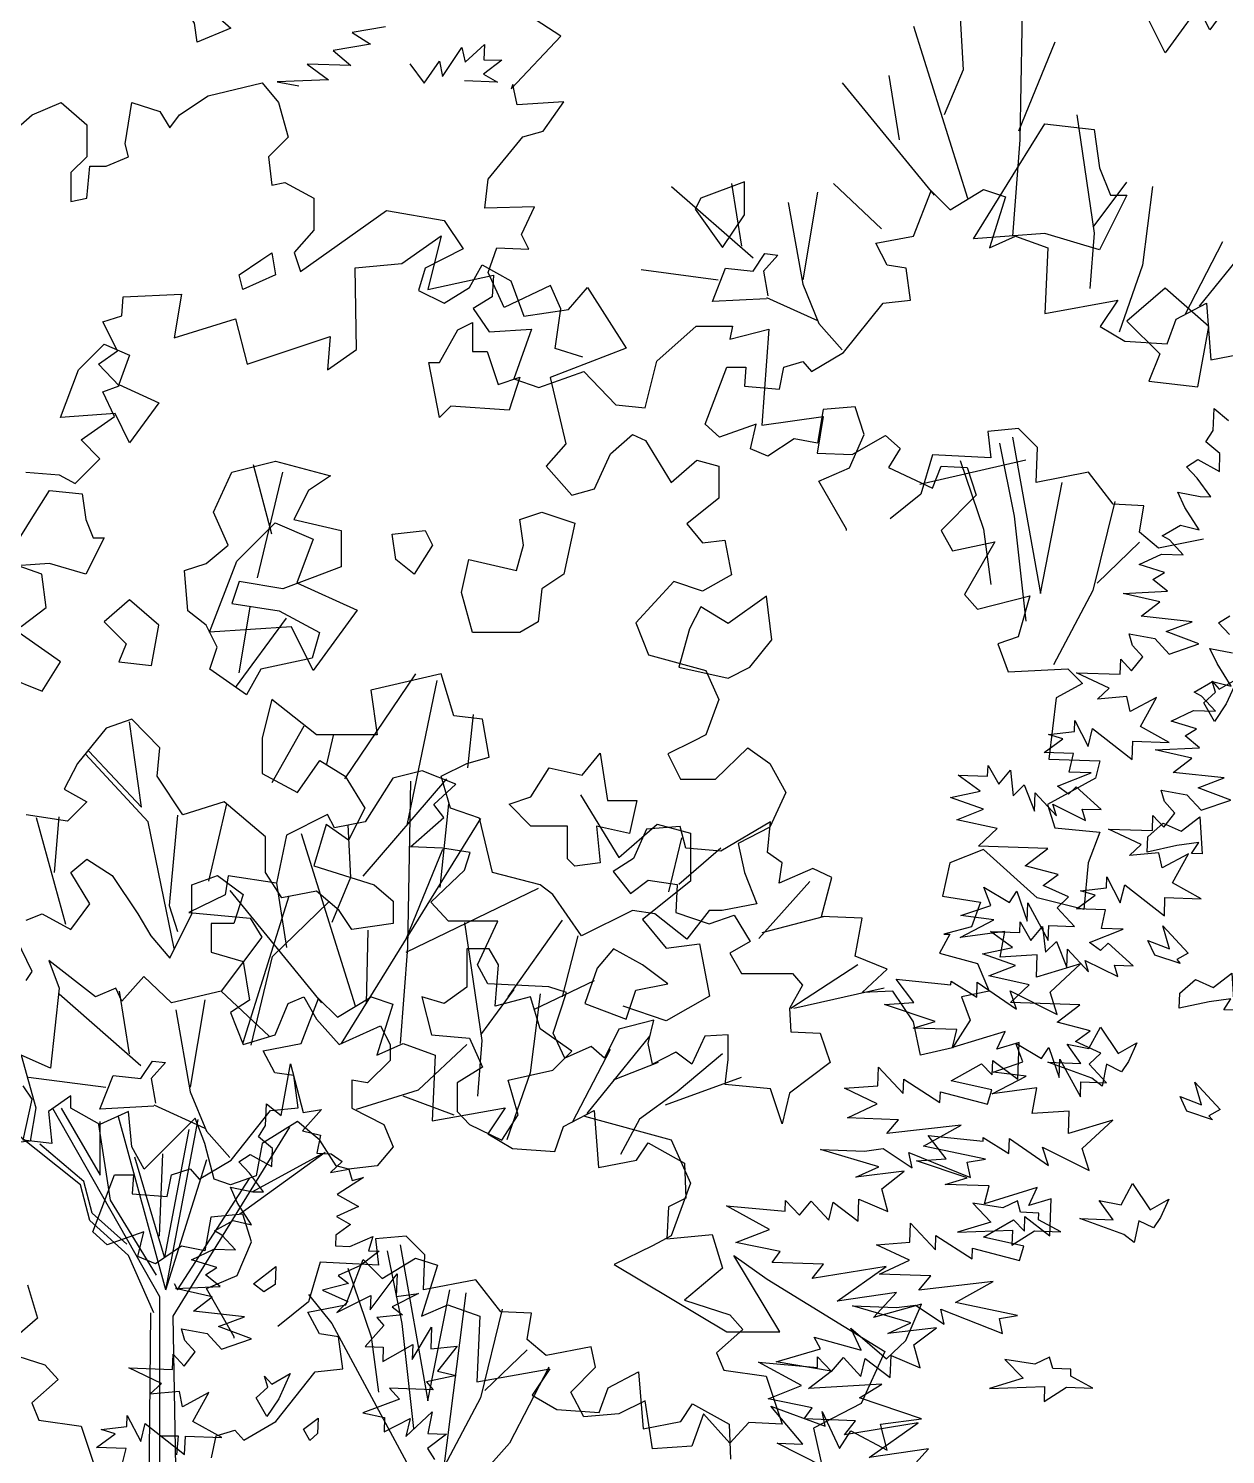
# Model space of a CAD drawing. Header units: inches. Extents: x -11 to 128, y 7 to 56.
# Drawn here: x 54.903 to 55.2918, y 23.3852 to 23.8482 of the extents above; entities that cross this region are included whole.
import ezdxf

# ---------------------------------------------------------------- set-up
doc = ezdxf.new("R2010")
doc.units = ezdxf.units.IN
doc.header["$MEASUREMENT"] = 0
doc.layers.add('CAY', color=94, linetype='Continuous')
doc.layers.add('CAY-3', color=61, linetype='Continuous')
picture_1 = doc.add_image_def('image1.jpg', size_in_pixel=(1680, 1093))

# ---------------------------------------------------------------- blocks, each defined once
blk = doc.blocks.new('A$C76451831')
at = {"layer": 'CAY'}
for p, q in [((2471.8, 2031.9), (2478.5, 2069.3)), ((2478.5, 2069.3), (2487.7, 2034.1)), ((2460.6, 2024.6), (2461.2, 2040.4)), ((2461.2, 2040.4), (2471.8, 2031.9)), ((2500.9, 2036.3), (2487.3, 2020.9)), ((2487.7, 2034.1), (2500.9, 2036.3)), ((2455.4, 2016.6), (2460.6, 2024.6)), ((2465.5, 2008.1), (2455.4, 2016.6)), ((2487.3, 2020.9), (2500.3, 2017.8)), ((2500.3, 2017.8), (2497.6, 2004.7)), ((2441.2, 1998.5), (2449.5, 2003.7)), ((2449.5, 2003.7), (2465, 1995)), ((2465, 1995), (2465.5, 2008.1)), ((2497.6, 2004.7), (2508, 2004.3)), ((2508, 2004.3), (2515.9, 1998.6)), ((2449, 1990.1), (2441.2, 1998.5)), ((2515.9, 1998.6), (2507.5, 1990.8)), ((2507.5, 1990.8), (2520.7, 1993)), ((2520.7, 1993), (2523.1, 1984.8)), ((2459, 1976.6), (2449, 1990.1)), ((2531.4, 1987.2), (2512.4, 1974.7)), ((2523.1, 1984.8), (2531.4, 1987.2)), ((2435.1, 1980.1), (2451.3, 1976.8)), ((2440.1, 1969.1), (2435.1, 1980.1)), ((2451.3, 1976.8), (2459, 1976.6)), ((2512.4, 1974.7), (2527.9, 1966)), ((2450.4, 1952.9), (2440.1, 1969.1)), ((2527.9, 1966), (2511.8, 1958.9)), ((2423.5, 1948.4), (2437, 1956)), ((2437, 1956), (2450.4, 1952.9)), ((2522, 1953.1), (2511.3, 1945.3)), ((2511.8, 1958.9), (2522, 1953.1)), ((2428.9, 1945.4), (2423.5, 1948.4)), ((2438.9, 1934.7), (2428.9, 1945.4)), ((2511.3, 1945.3), (2511.1, 1937.6)), ((2521.5, 1937.2), (2538.1, 1944.4)), ((2538.1, 1944.4), (2535, 1934)), ((2407, 1927.6), (2423.1, 1935.2)), ((2423.1, 1935.2), (2438.9, 1934.7)), ((2511.1, 1937.6), (2521.5, 1937.2)), ((2542.7, 1933.8), (2529.2, 1923.4)), ((2535, 1934), (2542.7, 1933.8)), ((2425.3, 1922), (2407, 1927.6)), ((2417, 1916.8), (2425.3, 1922)), ((2529.2, 1923.4), (2513.1, 1916.2)), ((2395.4, 1906.7), (2427.6, 1908.3)), ((2427.6, 1908.3), (2417, 1916.8)), ((2520.6, 1910.5), (2501.8, 1905.7)), ((2513.1, 1916.2), (2520.6, 1910.5)), ((2536.2, 1891.4), (2555.7, 1917.4)), ((2555.7, 1917.4), (2555.1, 1901.1)), ((2421.9, 1900.8), (2395.4, 1906.7)), ((2408.4, 1890.4), (2421.9, 1900.8)), ((2501.8, 1905.7), (2520.1, 1897.4)), ((2512.1, 1889.5), (2536.6, 1901.8)), ((2536.6, 1901.8), (2536.2, 1891.4)), ((2571.1, 1903.3), (2552.1, 1893.5)), ((2555.1, 1901.1), (2571.1, 1903.3)), ((2445.4, 1886.4), (2408.4, 1890.4)), ((2520.1, 1897.4), (2512.1, 1889.5)), ((2559.6, 1887.8), (2541, 1885.8)), ((2552.1, 1893.5), (2559.6, 1887.8)), ((2402.2, 1869.3), (2399.8, 1877.6)), ((2399.8, 1877.6), (2418.2, 1874.2)), ((2426.6, 1879.3), (2445.4, 1886.4)), ((2450.3, 1870.4), (2426.6, 1879.3)), ((2546.2, 1880.1), (2532.6, 1864.8)), ((2541, 1885.8), (2546.2, 1880.1)), ((2566.7, 1855.4), (2580.6, 1878.9)), ((2580.6, 1878.9), (2580.1, 1863.1)), ((2409.6, 1860.9), (2402.2, 1869.3)), ((2418.2, 1874.2), (2428.7, 1862.9)), ((2428.7, 1862.9), (2450.3, 1870.4)), ((2393.3, 1848.3), (2393.7, 1859.2)), ((2393.7, 1859.2), (2401.6, 1850.7)), ((2401.6, 1850.7), (2409.6, 1860.9)), ((2532.6, 1864.8), (2545.7, 1864.3)), ((2545.3, 1853.9), (2567, 1866.3)), ((2545.7, 1864.3), (2545.3, 1853.9)), ((2567, 1866.3), (2566.7, 1855.4)), ((2580.1, 1863.1), (2599.2, 1865.2)), ((2599.2, 1865.2), (2585, 1847.1)), ((2361.6, 1849.4), (2393.3, 1848.3)), ((2385.3, 1838.2), (2361.6, 1849.4)), ((2585, 1847.1), (2598.4, 1843.9)), ((2376.8, 1830.3), (2385.3, 1838.2)), ((2598.4, 1843.9), (2577, 1839.2)), ((2577, 1839.2), (2581.8, 1833.6)), ((2398.2, 1832.3), (2376.8, 1830.3)), ((2400.5, 1821.3), (2398.2, 1832.3)), ((2419.5, 1831.5), (2400.5, 1821.3)), ((2407.9, 1810.6), (2419.5, 1831.5)), ((2557.5, 1826.7), (2530.9, 1816.8)), ((2581.8, 1833.6), (2550.1, 1834.7)), ((2550.1, 1834.7), (2557.5, 1826.7)), ((2530.9, 1816.8), (2546.6, 1813.5)), ((2562, 1799.8), (2581.2, 1817.7)), ((2581.2, 1817.7), (2577.9, 1802)), ((2341.5, 1804.8), (2360.1, 1806.9)), ((2360.1, 1806.9), (2360.4, 1815)), ((2360.4, 1815), (2370.2, 1796.1)), ((2370.2, 1796.1), (2373.4, 1809.1)), ((2373.4, 1809.1), (2402, 1786.8)), ((2428.8, 1799), (2407.9, 1810.6)), ((2546.6, 1813.5), (2546.3, 1803.1)), ((2546.3, 1803.1), (2565.2, 1812.8)), ((2565.2, 1812.8), (2562, 1799.8)), ((2338.3, 1791.8), (2351.8, 1801.7)), ((2351.8, 1801.7), (2341.5, 1804.8)), ((2402, 1786.8), (2402.5, 1799.9)), ((2402.5, 1799.9), (2428.8, 1799)), ((2591.5, 1801.5), (2577.6, 1791.1)), ((2577.9, 1802), (2591.5, 1801.5)), ((2359.6, 1791), (2338.3, 1791.8)), ((2356.4, 1777.5), (2359.6, 1791)), ((2577.6, 1791.1), (2582.7, 1783.2)), ((4810.5, 1338.4), (4786.3, 1334.3)), ((4786.3, 1334.3), (4799.6, 1325.7)), ((4799.6, 1325.7), (4772.7, 1321.2)), ((4772.7, 1321.2), (4785.5, 1310.3)), ((4851.8, 1302.5), (4865.7, 1323.4)), ((4865.7, 1323.4), (4868.1, 1312.9)), ((4868.1, 1312.9), (4882.1, 1325.5)), ((4882.1, 1325.5), (4881.7, 1314.6)), ((4753.8, 1311.4), (4769.3, 1300)), ((4785.5, 1310.3), (4753.8, 1311.4)), ((4828.1, 1311.5), (4838.5, 1297.6)), ((4838.5, 1297.6), (4849.5, 1313.5)), ((4849.5, 1313.5), (4851.8, 1302.5)), ((4894.8, 1314.2), (4881.4, 1304.2)), ((4881.7, 1314.6), (4894.8, 1314.2)), ((4769.3, 1300), (4732.1, 1298.6)), ((4881.4, 1304.2), (4891.6, 1298.4)), ((4682.3, 1288.4), (4721.2, 1297.8)), ((4721.2, 1297.8), (4733, 1283.7)), ((4732.1, 1298.6), (4747.8, 1295.7)), ((4891.6, 1298.4), (4867.6, 1299.3)), ((4554.9, 1274.6), (4575.8, 1283.7)), ((4575.8, 1283.7), (4594.3, 1267.5)), ((4622.2, 1253.8), (4626.9, 1283.7)), ((4626.9, 1283.7), (4647.3, 1277)), ((4661.5, 1274.6), (4682.3, 1288.4)), ((4733, 1283.7), (4740.1, 1258.5)), ((4536.5, 1258.5), (4554.9, 1274.6)), ((4647.3, 1277), (4654.4, 1265.2)), ((4654.4, 1265.2), (4661.5, 1274.6)), ((4594.3, 1267.5), (4594.3, 1244.3)), ((4740.1, 1258.5), (4725.9, 1244.3)), ((4624.5, 1244.3), (4622.2, 1253.8)), ((4594.3, 1244.3), (4582.9, 1232.9)), ((4608.4, 1237.6), (4624.5, 1244.3)), ((4725.9, 1244.3), (4728.3, 1223.9)), ((4582.9, 1232.9), (4582.9, 1212.1)), ((4594.3, 1214.4), (4596.6, 1237.6)), ((4596.6, 1237.6), (4608.4, 1237.6)), ((4728.3, 1223.9), (4737.7, 1225.8)), ((4737.7, 1225.8), (4758.6, 1214.4)), ((5192.6, 1187), (5205.3, 1219.7)), ((5205.3, 1219.7), (5219, 1206)), ((5219, 1206), (5243.2, 1220.8)), ((5243.2, 1220.8), (5259.1, 1215.5)), ((4582.9, 1212.1), (4594.3, 1214.4)), ((4758.6, 1214.4), (4758.6, 1191.2)), ((5259.1, 1215.5), (5247.5, 1178.6)), ((4749.1, 1161.4), (4811.2, 1205.4)), ((4811.2, 1205.4), (4852.9, 1198.3)), ((4852.9, 1198.3), (4866.7, 1177.9)), ((4758.6, 1191.2), (4744.4, 1175.1)), ((5165.2, 1181.8), (5192.6, 1187)), ((5247.5, 1178.6), (5266.4, 1187)), ((5266.4, 1187), (5289.7, 1178.6)), ((4866.7, 1177.9), (4839.1, 1163.7)), ((5173.6, 1165.9), (5165.2, 1181.8)), ((5289.7, 1178.6), (5287.5, 1131.1)), ((4744.4, 1175.1), (4749.1, 1161.4)), ((4871.4, 1149.9), (4880.4, 1166.1)), ((4880.4, 1166.1), (4901.2, 1154.7)), ((5187.3, 1163.8), (5173.6, 1165.9)), ((4839.1, 1163.7), (4834.4, 1147.6)), ((5190.5, 1140.6), (5187.3, 1163.8)), ((4834.4, 1147.6), (4852.9, 1138.5)), ((4852.9, 1138.5), (4871.4, 1149.9)), ((4901.2, 1154.7), (4910.7, 1129.1)), ((4942.9, 1133.8), (4956.7, 1149.9)), ((4956.7, 1149.9), (4984.6, 1105.9)), ((5142, 1102.7), (5170.5, 1138.5)), ((5170.5, 1138.5), (5190.5, 1140.6)), ((5287.5, 1131.1), (5340.3, 1140.6)), ((5340.3, 1140.6), (5327.6, 1121.6)), ((5382.5, 1126.9), (5404.6, 1138.5)), ((5404.6, 1138.5), (5407.8, 1097.4)), ((4910.7, 1129.1), (4942.9, 1133.8)), ((5376.1, 1109), (5382.5, 1126.9)), ((5327.6, 1121.6), (5345.5, 1111.1)), ((4984.6, 1105.9), (4929.6, 1084.7)), ((5345.5, 1111.1), (5376.1, 1109)), ((5098.8, 1092.1), (5112.5, 1096.3)), ((5112.5, 1096.3), (5118.8, 1089)), ((5118.8, 1089), (5142, 1102.7)), ((5407.8, 1097.4), (5435.2, 1102.7)), ((4929.6, 1084.7), (4941, 1036.7)), ((5057.6, 1092.1), (5071.3, 1092.1)), ((5071.3, 1092.1), (5070.3, 1078.4)), ((5095.6, 1076.3), (5098.8, 1092.1)), ((5070.3, 1078.4), (5095.6, 1076.3)), ((5409.5, 1046.3), (5410, 1062.2)), ((5410, 1062.2), (5420.6, 1053.6)), ((4973.2, 1029.6), (4989.3, 1043.4)), ((4989.3, 1043.4), (4998.7, 1039.1)), ((5268.6, 1047.8), (5246.4, 1045.7)), ((5246.4, 1045.7), (5248.5, 1026.7)), ((5282.3, 1034.1), (5268.6, 1047.8)), ((5404.2, 1038.3), (5409.5, 1046.3)), ((4941, 1036.7), (4926.8, 1020.6)), ((4998.7, 1039.1), (5017.2, 1008.8)), ((5281.2, 1008.8), (5282.3, 1034.1)), ((5414.3, 1029.8), (5404.2, 1038.3)), ((4728.3, 971.5), (4715.1, 1021.6)), ((4961.8, 1004.1), (4973.2, 1029.6)), ((5017.2, 1008.8), (5035.7, 1024.9)), ((5035.7, 1024.9), (5051.8, 1020.6)), ((5273.8, 1025), (5197.2, 1007.3)), ((5206.3, 1028.8), (5197.9, 1000.4)), ((5248.5, 1026.7), (5206.3, 1028.8)), ((5390, 1020.2), (5398.3, 1025.4)), ((5398.3, 1025.4), (5413.9, 1016.7)), ((5413.9, 1016.7), (5414.3, 1029.8)), ((4717.8, 939.8), (4736.3, 1016.3)), ((4926.8, 1020.6), (4945.3, 999.7)), ((5051.8, 1020.6), (5051.8, 997.4)), ((5319.2, 1016.2), (5281.2, 1008.8)), ((5337.1, 993), (5319.2, 1016.2)), ((5397.8, 1011.8), (5390, 1020.2)), ((5407.8, 998.3), (5397.8, 1011.8)), ((4945.3, 999.7), (4961.8, 1004.1)), ((5389, 990.8), (5383.9, 1001.9)), ((5383.9, 1001.9), (5400.1, 998.6)), ((5051.8, 997.4), (5028.6, 978.9)), ((5197.9, 1000.4), (5175.7, 982.4)), ((5359.3, 991.9), (5337.1, 993)), ((5356.1, 972.9), (5359.3, 991.9)), ((5399.3, 974.6), (5389, 990.8)), ((5400.1, 998.6), (5407.8, 998.3)), ((5028.6, 978.9), (5040, 965.1)), ((5369.8, 961.3), (5356.1, 972.9)), ((5372.4, 970.1), (5385.8, 977.8)), ((5377.7, 967.2), (5372.4, 970.1)), ((5385.8, 977.8), (5399.3, 974.6)), ((5040, 965.1), (5056.1, 967.1)), ((5056.1, 967.1), (5060.8, 941.9)), ((5402.5, 967.7), (5369.8, 961.3)), ((5387.7, 956.4), (5377.7, 967.2)), ((5355.8, 949.4), (5371.9, 957)), ((5374.2, 943.7), (5355.8, 949.4)), ((5371.9, 957), (5387.7, 956.4)), ((5060.8, 941.9), (5040, 930.1)), ((5365.8, 938.6), (5374.2, 943.7)), ((5376.4, 930.1), (5365.8, 938.6)), ((5019.2, 937.2), (4991.7, 907.3)), ((5040, 930.1), (5019.2, 937.2)), ((5344.2, 928.5), (5376.4, 930.1)), ((5370.7, 922.5), (5344.2, 928.5)), ((4704.6, 871.1), (4712.5, 918.7)), ((5357.2, 912.1), (5370.7, 922.5)), ((4701.9, 860.6), (4738.9, 910.7)), ((5394.2, 908.1), (5357.2, 912.1)), ((5375.4, 901.1), (5394.2, 908.1)), ((4991.7, 907.3), (5000.7, 884.1)), ((5351, 891), (5348.6, 899.3)), ((5348.6, 899.3), (5367.1, 895.9)), ((5399.1, 892.1), (5375.4, 901.1)), ((5358.4, 882.6), (5351, 891)), ((5367.1, 895.9), (5377.5, 884.7)), ((5377.5, 884.7), (5399.1, 892.1)), ((5000.7, 884.1), (5042.4, 872.7)), ((5342.1, 870.1), (5342.5, 880.9)), ((5342.5, 880.9), (5350.4, 872.5)), ((5350.4, 872.5), (5358.4, 882.6)), ((4781, 794.5), (4832.5, 870.4)), ((4850.9, 870.4), (4799.8, 858.6)), ((4860, 840.1), (4850.9, 870.4)), ((5042.4, 872.7), (5051.8, 851.9)), ((5310.5, 871.2), (5342.1, 870.1)), ((5334.1, 859.9), (5310.5, 871.2)), ((4799.8, 858.6), (4804.6, 826.3)), ((4826.2, 761), (4847.8, 865.6)), ((5325.6, 852), (5334.1, 859.9)), ((4728.3, 851.9), (4721.2, 824)), ((4760.5, 826.3), (4728.3, 851.9)), ((5051.8, 851.9), (5042.4, 826.3)), ((5347, 854), (5325.6, 852)), ((5349.4, 843.1), (5347, 854)), ((5368.3, 853.3), (5349.4, 843.1)), ((5356.7, 832.4), (5368.3, 853.3)), ((4626.9, 837.7), (4608.4, 831)), ((4634, 774), (4625.3, 835.7)), ((4647.3, 816.9), (4626.9, 837.7)), ((4880.8, 837.7), (4860, 840.1)), ((4870.1, 802.5), (4874.1, 840.9)), ((4885.5, 810.2), (4880.8, 837.7)), ((5309, 828.6), (5309.3, 836.7)), ((5309.3, 836.7), (5319, 817.8)), ((4608.4, 831), (4587.6, 805.5)), ((4728.6, 791.9), (4751.7, 832.8)), ((4804.6, 826.3), (4760.5, 826.3)), ((4768, 805.1), (4772.9, 825.9)), ((5042.4, 826.3), (5033.3, 821.6)), ((5290.3, 826.5), (5309, 828.6)), ((5300.6, 823.4), (5290.3, 826.5)), ((5319, 817.8), (5322.2, 830.9)), ((5322.2, 830.9), (5350.9, 808.5)), ((5377.6, 820.8), (5356.7, 832.4)), ((4645.4, 796.4), (4647.3, 816.9)), ((4721.2, 824), (4721.2, 798.4)), ((5033.3, 821.6), (5014.8, 812.5)), ((5049.4, 794.1), (5072.6, 816.9)), ((5072.6, 816.9), (5088.7, 805.5)), ((5287.1, 813.5), (5300.6, 823.4)), ((5350.9, 808.5), (5351.3, 821.7)), ((5351.3, 821.7), (5377.6, 820.8)), ((4587.6, 805.5), (4578.1, 787)), ((4638.7, 763.4), (4593.5, 812.2)), ((4595.8, 814.5), (4634, 774)), ((4746.8, 784.6), (4762.9, 807.8)), ((4762.9, 807.8), (4781.4, 796.4)), ((4850.9, 796.4), (4869.4, 805.5)), ((4869.4, 805.5), (4885.5, 810.2)), ((5014.8, 812.5), (5023.9, 794.1)), ((5088.7, 805.5), (5100.1, 784.6)), ((5308.4, 812.7), (5287.1, 813.5)), ((5305.2, 799.3), (5308.4, 812.7)), ((4663.8, 768.5), (4645.4, 796.4)), ((4721.2, 798.4), (4746.8, 784.6)), ((4781.4, 796.4), (4795.5, 773.2)), ((4794.3, 724.1), (4854.9, 794.5)), ((4857.6, 773.2), (4850.9, 796.4)), ((5240.9, 785.6), (5224.9, 797.1)), ((5224.9, 797.1), (5246.2, 796.3)), ((5246.2, 796.3), (5246.5, 804)), ((5246.5, 804), (5254.2, 790.6)), ((5254.2, 790.6), (5262.7, 800.7)), ((5262.7, 800.7), (5264.7, 782.1)), ((5296.7, 789.1), (5321.1, 798.7)), ((5321.1, 798.7), (5305.2, 799.3)), ((4578.1, 787), (4594.3, 777.9)), ((5023.9, 794.1), (5049.4, 794.1)), ((5100.1, 784.6), (5088.7, 759.5)), ((5219.4, 781), (5240.9, 785.6)), ((5264.7, 782.1), (5272.7, 790)), ((5272.7, 790), (5280.2, 771.1)), ((5280.2, 771.1), (5280.7, 784.3)), ((5280.7, 784.3), (5296, 767.8)), ((5304.7, 783.4), (5296.7, 789.1)), ((5310.3, 788.7), (5304.7, 783.4)), ((5328.3, 772.2), (5310.3, 788.7)), ((4594.3, 777.9), (4580.5, 763.8)), ((4693.7, 777.9), (4663.8, 768.5)), ((4682.7, 720.5), (4695.7, 776.4)), ((4723.6, 752.4), (4693.7, 777.9)), ((4850.1, 715.8), (4856.4, 776.4)), ((4951.7, 782.9), (4979.4, 737.5)), ((5243.1, 772.4), (5219.4, 781)), ((5296, 767.8), (5293.5, 776.1)), ((5293.5, 776.1), (5317.1, 764.4)), ((4580.5, 763.8), (4550.6, 768.5)), ((4579.1, 689), (4557.9, 766.3)), ((4571.1, 726.8), (4574.5, 766.9)), ((4657.5, 671.8), (4638.7, 763.4)), ((4659.9, 768.1), (4654, 702.8)), ((4778.7, 602.9), (4879.6, 765.8)), ((4795.5, 773.2), (4783.7, 750)), ((4878.5, 766.1), (4857.6, 773.2)), ((4887.9, 726.8), (4878.5, 766.1)), ((5223.8, 764.9), (5243.1, 772.4)), ((5253, 758.5), (5223.8, 764.9)), ((5314.7, 772.6), (5328.3, 772.2)), ((5317.1, 764.4), (5314.7, 772.6)), ((4767.6, 761.4), (4758.6, 731.5)), ((4783.7, 750), (4767.6, 761.4)), ((4979.4, 737.5), (5007.1, 761.7)), ((5007.1, 761.7), (5031.3, 755.2)), ((5031.3, 755.2), (5031.3, 720.4)), ((5088.7, 759.5), (5065.6, 747.7)), ((5239.5, 745.8), (5253, 758.5)), ((4723.6, 726.8), (4723.6, 752.4)), ((5065.6, 747.7), (5070.3, 726.8)), ((5289.7, 744), (5239.5, 745.8)), ((5273.4, 731.5), (5289.7, 744)), ((4735.4, 708.3), (4723.6, 726.8)), ((4758.6, 731.5), (4802.2, 717.8)), ((4922.5, 717.8), (4887.9, 726.8)), ((5070.3, 726.8), (5079.3, 704)), ((5297.2, 725.2), (5273.4, 731.5)), ((5286.5, 717.4), (5297.2, 725.2)), ((4760.5, 713.1), (4735.4, 708.3)), ((4777, 699.3), (4760.5, 713.1)), ((4802.2, 717.8), (4816, 706)), ((4825.4, 669), (4921.3, 715.4)), ((4931.5, 710.7), (4922.5, 717.8)), ((5031.3, 720.4), (4996.5, 692.7)), ((5248.4, 702.9), (5243.4, 716.2)), ((5243.4, 716.2), (5262.1, 705.1)), ((5262.1, 705.1), (5267.3, 713.1)), ((5267.3, 713.1), (5274.7, 691.5)), ((5304.8, 709.1), (5286.5, 717.4)), ((4654, 702.8), (4659.9, 684)), ((4707.6, 603.7), (4740.9, 709.9)), ((4728.7, 665.9), (4769.2, 705.2)), ((4816, 706), (4816, 689.9)), ((4952.3, 680.8), (4931.5, 710.7)), ((5079.3, 704), (5054.2, 699.3)), ((5226.8, 695.5), (5248.4, 702.9)), ((5274.7, 691.5), (5275.2, 704.7)), ((5275.2, 704.7), (5290.1, 677.4)), ((5296.4, 701.2), (5304.8, 709.1)), ((4786.1, 685.5), (4777, 699.3)), ((4899.3, 636.8), (4938.6, 692.2)), ((4989.3, 699.3), (4952.3, 680.8)), ((5005.4, 696.9), (4989.3, 699.3)), ((4996.5, 692.7), (5013.6, 672)), ((5028.6, 678.5), (5005.4, 696.9)), ((5044.7, 699.3), (5028.6, 678.5)), ((5054.2, 699.3), (5044.7, 699.3)), ((5226.3, 679.6), (5250.7, 692.4)), ((5250.7, 692.4), (5226.8, 695.5)), ((5309, 687.6), (5296.4, 701.2)), ((4816, 689.9), (4786.1, 685.5)), ((4796.7, 631.7), (4797.9, 685.1)), ((4938.6, 636.8), (4950, 680.8)), ((5258.6, 683.9), (5226.3, 679.6)), ((5255.2, 665.5), (5258.6, 683.9)), ((5290.1, 677.4), (5290.5, 688.3)), ((5290.5, 688.3), (5309, 687.6)), ((5013.6, 672), (5037.8, 675)), ((5037.8, 675), (5044.9, 637.2)), ((4713.4, 601.8), (4728.7, 665.9)), ((5282, 667.2), (5255.2, 665.5)), ((5281.5, 650.9), (5282, 667.2)), ((5313.5, 660.7), (5281.5, 650.9)), ((5291.5, 640.2), (5313.5, 660.7)), ((4917.8, 627.7), (4961.8, 648.6)), ((5179.9, 649.5), (5219.6, 645.4)), ((5192.9, 632.7), (5179.9, 649.5)), ((5219.6, 645.4), (5219.7, 648.1)), ((5219.7, 648.1), (5238.4, 636.6)), ((5238.4, 636.6), (5238.7, 647.4)), ((5238.7, 647.4), (5267.1, 627.9)), ((5262.5, 641.2), (5296.4, 624.1)), ((5267.1, 627.9), (5262.5, 641.2)), ((5296.4, 624.1), (5291.5, 640.2)), ((5013.6, 619.5), (4982.4, 630.1)), ((5044.9, 637.2), (5013.6, 619.5)), ((5171.6, 631.2), (5192.9, 632.7)), ((5208.3, 619), (5171.6, 631.2)), ((5192.3, 614.2), (5208.3, 619)), ((5224, 613.1), (5192.3, 614.2)), ((5220.8, 600), (5224, 613.1)), ((5258.8, 611.8), (5220.8, 600)), ((5252.9, 598.9), (5258.8, 611.8)), ((4834.4, 569.5), (4869.4, 602.2)), ((5268.9, 603.8), (5252.9, 598.9)), ((5268, 577.1), (5268.9, 603.8)), ((5219.9, 576), (5241.7, 588.4)), ((5241.7, 588.4), (5249.5, 580.4)), ((5249.5, 580.4), (5249.9, 590.8)), ((5249.9, 590.8), (5268, 577.1)), ((5166.8, 572.4), (5167.3, 586)), ((5167.3, 586), (5185.2, 566.8)), ((4789.6, 555.4), (4834.4, 569.5)), ((5142.7, 570.6), (5166.8, 572.4)), ((5166.3, 559.3), (5142.7, 570.6)), ((5185.2, 566.8), (5185.5, 577.2)), ((5185.5, 577.2), (5211.7, 560.4)), ((5211.7, 560.4), (5212, 568.1)), ((5212, 568.1), (5246.1, 559.2)), ((5249.2, 569.6), (5219.9, 576)), ((5246.1, 559.2), (5249.2, 569.6)), ((4823, 565.2), (4860, 551.4)), ((5144.7, 549.2), (5166.3, 559.3)), ((4647.3, 419.7), (4569.9, 556)), ((4575.8, 556.2), (4604.1, 507.8)), ((4604.1, 507.8), (4604.1, 546.7)), ((4651.6, 424.8), (4617.3, 549.9)), ((4651.6, 424.8), (4675, 548.1)), ((5181.8, 547.9), (5144.7, 549.2)), ((5173.3, 537.8), (5181.8, 547.9)), ((4589.9, 500.7), (4541.2, 539.6)), ((4602.9, 544.4), (4611.2, 489.7)), ((4668.2, 540.8), (4650.5, 448.4)), ((4656.8, 405.9), (4741.3, 542.4)), ((5227, 544), (5173.3, 537.8)), ((5199.7, 528.7), (5227, 544)), ((4592.3, 503.1), (4560.4, 530.2)), ((5125.3, 526.3), (5157, 525.2)), ((5167.5, 513.9), (5125.3, 526.3)), ((5157, 525.2), (5170.6, 527)), ((5170.6, 527), (5191.5, 513.1)), ((5244.7, 519.4), (5199.7, 528.7)), ((4650.5, 448.4), (4629.2, 520.8)), ((4646.9, 463.7), (4649.3, 523.1)), ((4651.6, 424.8), (4681.2, 519.2)), ((4705.1, 479.9), (4766.8, 524.3)), ((4714.5, 496), (4764.5, 523.1)), ((5189.1, 524.1), (5233.8, 506.2)), ((5191.5, 513.1), (5189.1, 524.1)), ((5231.5, 517.1), (5244.7, 519.4)), ((5233.8, 506.2), (5231.5, 517.1)), ((4659.9, 424.8), (4712.2, 505.4)), ((5150.9, 506.4), (5167.5, 513.9)), ((5185.9, 510.6), (5150.9, 506.4)), ((5169.6, 498), (5185.9, 510.6)), ((4596.6, 475.1), (4589.9, 500.7)), ((4598.2, 480.3), (4592.3, 503.1)), ((5174, 481.5), (5169.6, 498)), ((4611.2, 489.7), (4644.6, 435.4)), ((5057.3, 485.6), (5099.7, 481.8)), ((5088.4, 468.6), (5057.3, 485.6)), ((5099.7, 481.8), (5100, 489.5)), ((5100, 489.5), (5110.1, 478.8)), ((5110.1, 478.8), (5118.6, 488.9)), ((5118.6, 488.9), (5131.2, 475.3)), ((5131.2, 475.3), (5134.4, 488.3)), ((5134.4, 488.3), (5152.5, 474.6)), ((5152.5, 474.6), (5153.1, 490.4)), ((5153.1, 490.4), (5174, 481.5)), ((4624.5, 449.6), (4596.6, 475.1)), ((4623.3, 457.8), (4598.2, 480.3)), ((5064.1, 459.1), (5088.4, 468.6)), ((5096, 452.5), (5064.1, 459.1)), ((4643, 408.3), (4624.5, 449.6)), ((5062.5, 449.6), (5086.7, 432.5)), ((5090.3, 444.6), (5096, 452.5)), ((5127.4, 443.3), (5090.3, 444.6)), ((5119.3, 433.1), (5127.4, 443.3)), ((5172.7, 441.7), (5119.3, 433.1)), ((5137.3, 416.6), (5172.7, 441.7)), ((4657.5, 429.5), (4659.9, 424.8)), ((4647.3, 135.4), (4647.3, 419.7)), ((5180.2, 422.8), (5137.3, 416.6)), ((5163.7, 404.8), (5180.2, 422.8)), ((5198.4, 414.5), (5163.7, 404.8)), ((5187.1, 388.1), (5198.4, 414.5)), ((4638.3, 140.1), (4640.6, 408.3)), ((4661.5, 135.4), (4656.8, 405.9)), ((5154.7, 381.1), (5147.1, 397.2)), ((5147.1, 397.2), (5173, 375)), ((5093.2, 372.8), (5125.3, 382.1)), ((5120.6, 390.5), (5154.7, 381.1)), ((5125.3, 382.1), (5120.6, 390.5)), ((5173, 375), (5187.1, 388.1)), ((5132.9, 366), (5093.2, 372.8)), ((5171.9, 380.3), (5154.8, 342.6)), ((5116.6, 353.4), (5132.9, 366)), ((5169.7, 356.6), (5116.6, 353.4)), ((5153.5, 346.7), (5169.7, 356.6)), ((5112.4, 313.2), (5089.4, 340.8)), ((5089.4, 340.8), (5128.7, 326.2)), ((5154.8, 342.6), (5120.1, 324.9)), ((5198.3, 331.5), (5153.5, 346.7)), ((5126.4, 336.8), (5139.1, 310)), ((5128.7, 326.2), (5126.4, 336.8)), ((5168.7, 327.6), (5198.3, 331.5)), ((5120.1, 324.9), (5127.1, 293.6)), ((5139.1, 310), (5147.2, 322.9)), ((5147.2, 322.9), (5173.5, 308.8)), ((5173.5, 308.8), (5168.7, 327.6)), ((5093.9, 313.9), (5112.4, 313.2)), ((5127.7, 296.8), (5093.9, 313.9))]:
    blk.add_line(p, q, dxfattribs=at)
for points in [[(2451.7, 1910.2), (2468, 1922.8), (2467.5, 1909.6), (2459.2, 1904.5)], [(2453.8, 1827.6), (2462.2, 1835.5), (2459.8, 1843.3), (2465, 1837.6), (2478.4, 1845.3), (2470.1, 1827), (2461.5, 1814.2)], [(1339.1, 1632.7), (1366.8, 1660.4), (1394.5, 1648.5), (1382.7, 1616.8), (1426.2, 1597), (1394.5, 1553.5), (1378.7, 1585.2), (1319.3, 1581.2)], [(1287.7, 1470.3), (1307.5, 1502), (1343.1, 1498), (1347, 1470.3), (1355, 1450.5), (1366.8, 1450.5), (1347, 1410.9), (1307.5, 1422.8), (1256, 1418.8)], [(1058.5, 1448.2), (1054.5, 1440.3), (1074.3, 1412.6), (1090.2, 1436.3), (1090.2, 1460.1)], [(5351.5, 1415.3), (5379.2, 1443), (5406.9, 1431.1), (5395, 1399.4), (5438.6, 1379.6), (5406.9, 1336.1), (5391, 1367.8), (5331.7, 1363.8)], [(1418.3, 1311.9), (1426.2, 1355.4), (1394.5, 1383.2), (1366.8, 1359.4), (1390.6, 1335.6), (1382.7, 1315.8)], [(4672.4, 1341), (4667.2, 1348.9), (4675.4, 1362.2), (4694.4, 1361.5), (4683.1, 1351), (4698.5, 1337.4), (4674.2, 1327.3)], [(722.8, 1185.8), (750.5, 1213.5), (778.2, 1201.7), (766.3, 1170), (809.9, 1150.2), (778.2, 1106.6), (762.4, 1138.3), (703, 1134.3)], [(4720.4, 1169.5), (4728.3, 1174.8), (4731, 1158.9), (4707.2, 1148.4), (4704.6, 1158.9)], [(1109.9, 1128.8), (1106, 1160.5), (1078.3, 1140.7), (1058.5, 1152.6), (1050.5, 1136.7), (1042.6, 1109), (1078.3, 1101.1), (1094.1, 1109)], [(4862.9, 1119.3), (4873.5, 1124.6), (4873.5, 1103.5), (4884.1, 1103.5), (4892, 1079.7), (4907.8, 1085), (4899.9, 1061.2), (4857.7, 1063.9), (4849.7, 1055.9), (4841.8, 1095.6), (4849.7, 1095.6)], [(4588.5, 1090.3), (4606.9, 1108.8), (4625.4, 1100.8), (4617.5, 1079.7), (4646.5, 1066.5), (4625.4, 1037.5), (4614.9, 1058.6), (4575.3, 1055.9)], [(4709.9, 855.3), (4683.5, 873.8), (4688.8, 889.6), (4680.8, 905.5), (4667.6, 916), (4665, 945.1), (4680.8, 950.3), (4696.7, 963.5), (4686.1, 987.3), (4699.3, 1016.3), (4731, 1024.3), (4770.6, 1013.7), (4754.7, 1003.1), (4744.2, 982), (4778.5, 974.1), (4778.5, 947.7), (4757.4, 939.8), (4736.3, 931.9), (4704.6, 937.1), (4699.3, 921.3), (4733.6, 916), (4762.7, 900.2), (4757.4, 881.7), (4720.4, 873.8)], [(4554.1, 982), (4567.3, 1003.1), (4591.1, 1000.5), (4593.7, 982), (4599, 968.8), (4606.9, 968.8), (4593.7, 942.4), (4567.3, 950.3), (4533, 947.7)], [(4865.6, 929.2), (4870.9, 953), (4905.2, 945.1), (4910.4, 963.5), (4907.8, 982), (4923.6, 987.3), (4947.4, 979.4), (4939.5, 942.4), (4923.6, 931.9), (4921, 908.1), (4907.8, 900.2), (4873.5, 900.2)], [(4818.1, 953), (4815.4, 971.5), (4839.2, 974.1), (4844.5, 963.5), (4831.3, 942.4)], [(4641.2, 876.4), (4646.5, 905.5), (4625.4, 923.9), (4606.9, 908.1), (4622.8, 892.2), (4617.5, 879)], [(4562.1, 857.9), (4575.3, 879), (4522.5, 916), (4485.5, 894.9), (4490.8, 887), (4482.9, 857.9), (4525.1, 834.2), (4535.7, 868.5)], [(1444.6, 860.9), (1436.9, 861.2), (1442.2, 869.2), (1426.3, 867), (1404.8, 862.3), (1405.2, 873.2), (1416.4, 883.2), (1429.3, 877.3), (1442.8, 887.7)], [(5402.6, 849.4), (5411, 857.2), (5408.6, 865), (5413.8, 859.4), (5427.2, 867.1), (5418.9, 848.8), (5410.3, 835.9)], [(1428.7, 781.7), (1410.3, 787.8), (1405.3, 798.4), (1420.9, 792.4), (1416.1, 808.9), (1434.4, 789.2), (1426.1, 784.5)], [(4915.7, 781.4), (4928.9, 802.5), (4952.7, 797.2), (4965.9, 813), (4971.2, 778.7), (4992.3, 778.7), (4987, 755), (4963.2, 760.2), (4965.9, 733.8), (4947.4, 731.2), (4942.1, 736.5), (4942.1, 760.2), (4915.7, 760.2), (4899.9, 776.1)], [(5401.5, 740.1), (5393.8, 740.4), (5399.1, 748.4), (5383.1, 746.2), (5361.7, 741.5), (5362, 752.4), (5373.3, 762.4), (5386.2, 756.5), (5399.7, 766.9)], [(1364.6, 698.7), (1332.9, 710.2), (1356.9, 709.4), (1346.9, 723.3), (1362.7, 720.1), (1370.9, 735.6), (1383.8, 716.6), (1397.3, 724.3), (1391.3, 710.9), (1386.1, 703.4), (1375.4, 708.7), (1372.1, 693)], [(5385.6, 660.9), (5367.2, 667), (5362.2, 677.6), (5377.8, 671.6), (5372.9, 688.1), (5391.3, 668.4), (5383, 663.7)], [(4892.2, 660), (4885.5, 671.4), (4869.4, 671.4), (4869.4, 643.8), (4852.9, 632), (4836.8, 636.8), (4843.9, 609.2), (4871.4, 606.9), (4880.8, 586), (4862.3, 574.6), (4862.3, 553.8), (4871.4, 544.4), (4894.6, 533), (4906.4, 551.4), (4899.3, 576.6), (4931.5, 583.7), (4945.3, 597.4), (4922.5, 613.6), (4915.4, 636.8), (4889.8, 630.1)], [(4975.5, 671.4), (4963.7, 657.6), (4954.7, 632), (4984.6, 620.6), (4991.7, 641.5), (5014.8, 646.2), (4996.4, 660)], [(1313.2, 601.7), (1310.8, 609.9), (1300.2, 604.8), (1278.6, 608.3), (1291.7, 594.7), (1267.4, 587.4), (1307.3, 588.7), (1306.9, 577.9), (1323.2, 588.2), (1342.2, 587.5), (1326.2, 596.2), (1326.3, 601.2)], [(5321.5, 577.9), (5289.7, 589.5), (5313.7, 588.6), (5303.8, 602.6), (5319.5, 599.3), (5327.8, 614.9), (5340.7, 595.8), (5354.1, 603.5), (5348.2, 590.1), (5343, 582.6), (5332.3, 588), (5329, 572.2)], [(5270.1, 480.9), (5267.7, 489.1), (5257.1, 484.1), (5235.4, 487.5), (5248.5, 473.9), (5224.3, 466.6), (5264.2, 467.9), (5263.8, 457.1), (5280, 467.4), (5299.1, 466.7), (5283, 475.4), (5283.2, 480.4)]]:
    blk.add_lwpolyline(points, close=True, dxfattribs=at)
for points in [[(2492.6, 1796.8), (2487.9, 1805.1), (2498.6, 1812.9), (2498.2, 1802), (2492.6, 1796.8)], [(4953.2, 1099.5), (4933.2, 1105.8), (4937.4, 1134.3), (4930, 1151.2), (4896.3, 1135.4), (4884.7, 1160.7), (4891, 1178.6), (4914.2, 1177.5), (4908.9, 1188.1), (4918.4, 1208.1), (4882.5, 1207.1), (4884.7, 1228.2), (4910, 1258.8), (4924.7, 1263), (4939.5, 1284.1), (4905.7, 1282), (4902.6, 1296.7), (4901.5, 1293.6), (4937.4, 1331.5), (4910, 1349.5)], [(566.9, 1138.4), (584.8, 1152.1), (581.7, 1176.4), (560.6, 1183.8)], [(570.1, 1250.2), (594.3, 1248.1), (605.9, 1241.8), (623.8, 1259.7), (610.1, 1273.4), (634.4, 1290.3), (625.9, 1308.2), (637.6, 1312.5), (622.8, 1328.3), (636.5, 1337.8), (625.9, 1358.9), (639.7, 1363.1), (640.7, 1376.8), (682.9, 1378.9), (677.6, 1347.3), (721.9, 1361), (730.4, 1328.3), (790.5, 1348.3), (788.4, 1324.1), (809.5, 1338.8), (808.4, 1397.9), (842.2, 1401.1), (870.6, 1421.1), (861.1, 1382.1), (908.6, 1392.6), (907.6, 1376.8), (893.8, 1368.4), (905.4, 1351.5), (936, 1353.6), (923.4, 1317.7), (941.3, 1311.4), (974, 1323), (997.2, 1298.7), (1018.3, 1296.6), (1026.7, 1330.4), (1055.2, 1355.7), (1081.6, 1355.7), (1079.5, 1346.2), (1107.9, 1353.6), (1102.7, 1284), (1147, 1290.3), (1142.7, 1263.9), (1168.1, 1262.9), (1192.3, 1276.6), (1202.9, 1267.1), (1194.4, 1253.4), (1226.1, 1238.6), (1232.4, 1254.5), (1251.4, 1253.4), (1257.7, 1233.4), (1232.4, 1208), (1240.8, 1193.3), (1271.4, 1199.6), (1249.3, 1161.6), (1258.8, 1151.1), (1296.7, 1160.6), (1288.3, 1131.1), (1273.5, 1125.8), (1280.9, 1105.7), (1324.2, 1107.9), (1334.7, 1097.3), (1315.7, 1086.8), (1310.4, 1042.5), (1347.4, 1041.4), (1344.2, 1028.7), (1309.4, 1009.8), (1314.7, 992.9), (1347.4, 989.7), (1338.9, 967.6), (1335.8, 933.8), (1302, 942.3), (1263, 977.1), (1238.7, 967.6), (1233.4, 943.3), (1260.9, 939.1), (1254.5, 921.2), (1234.5, 915.9), (1238.7, 915.9), (1231.3, 902.2), (1258.8, 894.8), (1267.2, 874.8), (1247.2, 870.5), (1253.5, 853.7)], [(5271.7, 1376.9), (5269.6, 1256.6), (5264.3, 1187)], [(5226.4, 1345.2), (5228.5, 1307.3), (5214.8, 1274.6)], [(5192.6, 1338.9), (5231.6, 1214.5)], [(5294.9, 1327.3), (5268.6, 1263)], [(5174.7, 1303.1), (5182.1, 1256.6)], [(5140.9, 1297.8), (5207.4, 1216.6)], [(5310.7, 1274.6), (5323.4, 1189.1), (5320.2, 1149.1)], [(5017.5, 1222.9), (5076.6, 1171.2)], [(5060.8, 1225), (5068.2, 1179.7)], [(5123, 1218.7), (5112.5, 1155.4)], [(5134.6, 1225), (5169.4, 1192.3)], [(5346.6, 1226.1), (5322.3, 1193.4)], [(5365.6, 1222.9), (5358.2, 1165.9), (5341.3, 1117.4)], [(1206.8, 525.6), (1223.3, 543.6), (1180.5, 537.4), (1215.8, 562.4), (1162.5, 553.9), (1170.5, 564), (1133.4, 565.3), (1139.1, 573.3), (1107.2, 579.8), (1131.5, 589.4), (1100.4, 606.4), (1142.9, 602.6), (1143.1, 610.3), (1153.2, 599.5), (1161.7, 609.7), (1174.4, 596.1), (1177.5, 609.1), (1195.6, 595.3), (1196.2, 611.2), (1217.2, 602.3), (1212.8, 618.8), (1229.1, 631.3), (1194, 627.1), (1210.6, 634.7), (1168.4, 647.1), (1200.1, 646), (1213.8, 647.7), (1234.6, 633.9), (1232.3, 644.8), (1276.9, 627), (1274.6, 637.9), (1287.8, 640.2), (1242.8, 649.4), (1270.1, 664.8), (1216.4, 658.5), (1224.9, 668.7), (1187.8, 670), (1209.5, 680.1), (1185.8, 691.3), (1209.9, 693.2), (1210.4, 706.8), (1228.3, 687.6), (1228.7, 698), (1254.8, 681.2), (1255.1, 688.9), (1289.2, 680), (1292.3, 690.3), (1263.1, 696.8), (1284.8, 709.2), (1292.7, 701.2), (1293, 711.6), (1311.1, 697.8), (1312.1, 724.6), (1296, 719.7), (1301.9, 732.6), (1263.9, 720.8), (1267.1, 733.8), (1235.4, 734.9), (1251.4, 739.8), (1214.7, 752), (1236, 753.5), (1223, 770.3), (1262.8, 766.2), (1262.9, 768.9), (1281.5, 757.4), (1281.9, 768.2), (1310.2, 748.6), (1305.7, 761.9), (1339.5, 744.9), (1334.6, 760.9), (1356.7, 781.5), (1324.6, 771.7), (1325.2, 788), (1298.4, 786.2), (1301.7, 804.7), (1269.4, 800.4), (1293.9, 813.1), (1270, 816.2), (1291.5, 823.6), (1286.5, 837), (1305.2, 825.9), (1310.4, 833.9), (1317.9, 812.3), (1318.3, 825.4), (1333.2, 798.2), (1333.6, 809), (1352.2, 808.4), (1339.5, 822), (1347.9, 829.8), (1329.6, 838.2), (1340.3, 846), (1316.5, 852.2), (1332.8, 864.8), (1282.6, 866.6), (1296.2, 879.2), (1266.9, 885.7), (1286.2, 893.2), (1262.5, 901.7), (1284, 906.4), (1268.1, 917.8), (1289.3, 917.1), (1289.6, 924.8), (1297.3, 911.4), (1305.8, 921.5), (1307.9, 902.9), (1315.9, 910.7), (1323.4, 891.9), (1323.8, 905), (1339.1, 888.6), (1336.7, 896.9), (1360.3, 885.2), (1357.8, 893.4), (1371.4, 892.9), (1353.4, 909.4), (1347.8, 904.2), (1339.8, 909.9), (1364.2, 919.5), (1348.4, 920), (1351.5, 933.5), (1330.3, 934.3), (1343.8, 944.2), (1333.4, 947.3), (1352.1, 949.4), (1352.4, 957.5), (1362.1, 938.6), (1365.3, 951.6), (1394, 929.3), (1394.4, 942.4), (1420.7, 941.5), (1399.8, 953.1), (1411.4, 974), (1392.5, 963.8), (1390.1, 974.8), (1368.8, 972.8), (1377.2, 980.7), (1353.6, 991.9), (1385.3, 990.8), (1385.6, 1001.7), (1393.5, 993.3), (1401.6, 1003.4), (1394.2, 1011.8), (1391.7, 1020.1), (1410.2, 1016.7), (1420.7, 1005.5), (1442.2, 1012.9), (1418.5, 1021.8), (1437.3, 1028.9), (1400.3, 1032.9), (1413.8, 1043.3), (1387.3, 1049.2), (1419.5, 1050.8), (1409, 1059.4), (1417.3, 1064.5), (1398.9, 1070.1), (1415, 1077.7), (1430.9, 1077.2), (1420.8, 1088), (1415.5, 1090.9), (1428.9, 1098.6), (1442.4, 1095.4), (1432.1, 1111.6), (1427, 1122.6), (1443.2, 1119.4)], [(1441, 1132.6), (1433.1, 1141), (1441.4, 1146.2)], [(5101.9, 1211.3), (5112.5, 1152.2), (5124.1, 1123.8), (5140.9, 1104.8)], [(5444.7, 1192.3), (5399.3, 1136.4)], [(5416.2, 1182.8), (5388.8, 1130.1)], [(5086.1, 1141.7), (5047.1, 1139.6), (5056.6, 1163.8), (5076.6, 1161.7), (5085, 1174.4), (5094.5, 1173.3), (5084, 1161.7), (5087.2, 1143.8)], [(4995.4, 1162.8), (5051.3, 1155.4)], [(5086.1, 1142.7), (5123, 1125.9)], [(5144.1, 974), (5144.1, 975), (5124.1, 1009.8), (5146.2, 1019.3), (5156.8, 1043.6), (5150.4, 1063.6), (5127.2, 1061.5), (5123, 1037.3), (5106.1, 1040.4), (5087.2, 1027.8), (5074.5, 1033.1), (5078.7, 1051), (5052.3, 1041.5), (5041.8, 1051), (5057.6, 1092.1)], [(1253.5, 853.7), (1240.8, 833.6), (1217.6, 828.4), (1212.4, 852.6), (1197.6, 874.8), (1175.4, 873.7), (1193.4, 890.6), (1170.2, 900.1), (1175.4, 927.5), (1145.9, 928.6), (1153.3, 957), (1139.6, 963.4), (1115.3, 952.8), (1117.4, 967.6), (1106.9, 975), (1109, 997.1), (1073.1, 976), (1047.8, 978.1), (1043.6, 993.9), (1019.3, 991.8), (1009.9, 970.7), (995.1, 961.2), (1007.7, 945.4), (1020.4, 954.9), (1041.5, 951.8), (1040.4, 931.7), (1064.7, 923.3), (1082.6, 929.6), (1094.2, 910.6), (1079.5, 902.2), (1087.9, 887.4), (1124.8, 887.4), (1132.2, 879), (1122.7, 862.1), (1123.8, 845.2), (1144.9, 844.2), (1152.2, 823.1), (1122.7, 800.9), (1117.4, 778.8), (1109, 804.1), (1076.3, 807.3), (1078.4, 825.2), (1078.4, 843.1), (1061.5, 842.1), (1052, 822), (1040.4, 830.5), (1023.6, 822), (1020.4, 836.8), (1024.6, 853.7), (999.3, 847.3), (988.8, 826.2), (979.3, 834.7), (960.3, 826.2), (951.8, 844.2), (961.3, 873.7), (948.7, 877.9), (904.4, 880), (897, 893.7), (911.8, 925.4), (875.9, 925.4), (863.3, 939.1), (887.5, 962.3), (891.7, 975), (871.7, 978.1), (848.5, 979.2), (872.7, 1000.3), (865.4, 1009.8), (881.2, 1024.5), (856.9, 1034), (835.8, 1028.7), (815.8, 997.1), (793.6, 992.9), (788.4, 1002.4), (758.8, 987.6), (751.5, 952.8), (716.7, 958.1), (714.5, 944.4), (688.2, 931.7), (732.5, 927.5), (740.9, 913.8), (711.4, 874.8), (675.5, 866.3), (655.5, 885.3), (639.7, 867.4), (635.4, 876.9), (620.7, 870.5), (586.9, 896.9), (594.3, 876.9), (588, 818.9), (566.9, 828.4), (577.4, 790.4), (573.2, 766.1), (541.6, 763)], [(5254.8, 1037.3), (5265.4, 984.5), (5273.8, 908.6)], [(5264.3, 1041.5), (5284.4, 928.6), (5300.2, 1008.8)], [(848.5, 1026.6), (846.4, 906.4), (841.1, 836.8)], [(5226.4, 1024.6), (5243.2, 975), (5248.5, 935)], [(803.1, 995), (805.2, 957), (791.5, 924.3)], [(5338.2, 995.1), (5322.3, 930.7), (5293.9, 877)], [(769.4, 988.7), (808.4, 864.2)], [(1044.7, 985.5), (1035.2, 946.5)], [(871.7, 977.1), (845.3, 912.7)], [(1073.1, 978.1), (1042.6, 951.8)], [(5356.1, 965.6), (5325.5, 936)], [(751.5, 952.8), (758.8, 906.4)], [(1137.5, 953.9), (1100.6, 912.7)], [(717.7, 947.5), (784.2, 866.3)], [(1148, 928.6), (1102.7, 917)], [(887.5, 924.3), (900.2, 838.9), (897, 798.8)], [(1172.3, 893.7), (1123.8, 862.1)], [(1191.3, 876.9), (1125.9, 862.1)], [(594.3, 872.7), (653.4, 821)], [(634.4, 741.9), (648.1, 741.9), (647, 728.2), (672.4, 726.1), (675.5, 741.9), (689.2, 746.1), (695.6, 738.7), (718.8, 752.4), (747.2, 788.3), (767.3, 790.4), (764.1, 813.6), (750.4, 815.7), (742, 831.5), (769.4, 836.8), (782, 869.5), (795.8, 855.8), (820, 870.5), (835.8, 865.3), (824.2, 828.4), (843.2, 836.8), (866.4, 828.4), (864.3, 780.9), (917, 790.4), (904.4, 771.4), (922.3, 760.9), (952.9, 758.7), (959.2, 776.7), (981.4, 788.3), (984.5, 747.1), (1012, 752.4), (1020.4, 765.1), (1046.8, 750.3), (1047.8, 725), (1035.2, 718.7), (1034.1, 695.5), (1066.8, 698.6), (1074.2, 674.4), (1046.8, 651.2), (1079.5, 640.6), (1089, 630.1), (1070, 613.2), (1075.2, 600.5), (1105.8, 596.3), (1117.4, 561.5), (1093.2, 562.6), (1079.5, 547.8), (1060.5, 568.9), (1052, 545.7), (1023.6, 543.6), (1018.3, 578.4), (999.3, 568.9), (974, 566.8), (964.5, 584.7), (982.4, 602.7), (979.3, 617.4), (946.6, 611.1), (932.9, 622.7), (936, 641.7), (913.9, 642.7), (895.9, 665.9), (858, 658.6), (859, 683.9), (845.3, 697.6), (823.2, 695.5), (825.3, 676.5), (783.1, 678.6), (774.7, 650.1), (752.5, 632.2)], [(637.6, 874.8), (644.9, 829.4)], [(699.8, 868.4), (689.2, 805.2)], [(711.4, 874.8), (746.2, 842.1)], [(923.4, 875.8), (899.1, 843.1)], [(942.4, 872.7), (935, 815.7), (918.1, 767.2)], [(678.7, 861.1), (689.2, 802), (700.8, 773.5), (717.7, 754.5)], [(1021.5, 842.1), (976.1, 786.2)], [(993, 832.6), (965.6, 779.8)], [(1074.2, 829.4), (1041.5, 802), (1014.1, 782), (1000.4, 756.6)], [(662.9, 791.4), (623.8, 789.3), (633.3, 813.6), (653.4, 811.5), (661.8, 824.1), (671.3, 823.1), (660.8, 811.5), (663.9, 793.6)], [(1027.8, 823.1), (995.1, 810.4)], [(572.2, 812.5), (628.1, 805.2)], [(1033.1, 792.5), (1087.9, 812.5)], [(662.9, 792.5), (699.8, 775.6)], [(720.9, 623.7), (720.9, 624.8), (700.8, 659.6), (723, 669.1), (733.5, 693.4), (727.2, 713.4), (704, 711.3), (699.8, 687), (682.9, 690.2), (663.9, 677.5), (651.3, 682.8), (655.5, 700.7), (629.1, 691.2), (618.6, 700.7), (634.4, 741.9)], [(4550.6, 648.6), (4554.9, 655.2), (4543.5, 678.5)], [(4550.6, 692.2), (4562, 696.9), (4582.9, 685.5), (4596.6, 704), (4582.9, 726.8), (4594.3, 736.3), (4612.7, 724.5), (4631.2, 696.9), (4640.6, 680.8), (4654.4, 664.7), (4670.5, 696.9), (4670.5, 717.8), (4689, 724.5), (4707.5, 710.7), (4700.8, 689.9), (4684.3, 689.9), (4684.3, 669), (4707.5, 662.3), (4712.2, 634.4), (4698.4, 625.4), (4707.5, 602.2), (4730.7, 609.2), (4740.1, 632), (4751.5, 636.8), (4760.5, 620.6), (4777, 602.2), (4806.9, 615.9), (4814, 602.2), (4814, 590.8), (4797.5, 574.6), (4786.1, 576.6), (4786.1, 556.2), (4809.3, 544.4), (4816, 528.2), (4804.6, 514.5), (4783.7, 512.1), (4774.7, 514.5), (4762.9, 533), (4746.8, 546.7), (4721.2, 530.6), (4716.9, 507.4), (4698.4, 500.7), (4686.6, 505), (4679.9, 530.6), (4672.9, 549.1), (4656.8, 533), (4635.9, 512.1), (4626.9, 528.2), (4624.5, 553.8), (4603.7, 544.4), (4582.9, 556.2), (4582.9, 565.2), (4566.7, 553.8), (4569.1, 530.6), (4548.3, 533), (4554.9, 562.8), (4548.3, 572.3)], [(841.1, 691.2), (861.1, 578.4), (877, 658.6)], [(831.6, 687), (842.2, 634.3), (850.6, 558.4)], [(803.1, 674.4), (820, 624.8), (825.3, 584.7)], [(774.7, 655.4), (791.5, 634.3), (850.6, 524.6), (847.4, 444.5), (842.2, 343.2), (836.9, 219.8), (831.6, 177.6), (821.1, 141.8)], [(888.6, 656.4), (872.7, 530.9), (866.4, 466.6), (861.1, 337.9), (856.9, 208.2), (854.8, 166), (859, 143.9)], [(914.9, 644.8), (899.1, 580.5), (870.6, 526.7)], [(932.9, 615.3), (902.3, 585.8)], [(948.7, 602.7), (920.2, 547.8), (869.6, 490.9)]]:
    blk.add_lwpolyline(points, dxfattribs=at)
at = {"layer": 'CAY-3'}
for p, q in [((4954.6, 550.5), (5017.1, 533.4)), ((5017.1, 533.4), (5031.3, 502.1)), ((5031.3, 502.1), (5017.1, 463.8)), ((5003.6, 456.7), (4975.9, 443.1)), ((5017.1, 463.8), (5003.6, 456.7)), ((5095.9, 394.5), (5062.5, 449.6)), ((4975.9, 443.1), (5057.6, 394.5)), ((5086.7, 432.5), (5171.9, 380.3)), ((5057.6, 394.5), (5095.9, 394.5))]:
    blk.add_line(p, q, dxfattribs=at)
for points in [[(571.3, 662.4), (578.7, 638.1), (551.3, 614.9), (584, 604.4), (593.5, 593.8), (574.5, 577), (579.7, 564.3), (610.3, 560.1), (621.9, 525.3)], [(4646.7, 319.2), (4660.4, 319.2), (4659.4, 305.5)], [(4684.7, 303.3), (4687.9, 319.2), (4701.6, 323.4), (4707.9, 316), (4731.1, 329.7), (4759.6, 365.6), (4779.6, 367.7), (4776.4, 390.9), (4762.7, 393), (4754.3, 408.8), (4781.7, 414.1), (4794.4, 446.8), (4808.1, 433.1), (4832.3, 447.8), (4848.2, 442.6), (4836.6, 405.7), (4855.5, 414.1), (4878.8, 405.7), (4876.6, 358.2), (4929.4, 367.7), (4916.7, 348.7), (4934.6, 338.2), (4965.2, 336), (4971.6, 354), (4993.7, 365.6), (4996.9, 324.4), (5024.3, 329.7), (5032.7, 342.4), (5059.1, 327.6), (5060.2, 302.3)]]:
    blk.add_lwpolyline(points, dxfattribs=at)

msp = doc.modelspace()

# ---------------------------------------------------------------- block references
at = {"layer": 'CAY', "xscale": 0.0004489089019145984, "yscale": 0.0004489089019145984, "zscale": 0.0004489089019145984}
for p in [(52.85948, 23.24794), (54.64618, 23.14297), (53.87545, 22.58311)]:
    msp.add_blockref('A$C76451831', p, dxfattribs=at)

# ---------------------------------------------------------------- pictures from other files: only their frames are drawn
image = msp.add_image(picture_1, insert=(12.49661, 7.37723), size_in_units=(74.4025, 48.40591))
image.dxf.flags = 6

doc.saveas('drawing.dxf')
